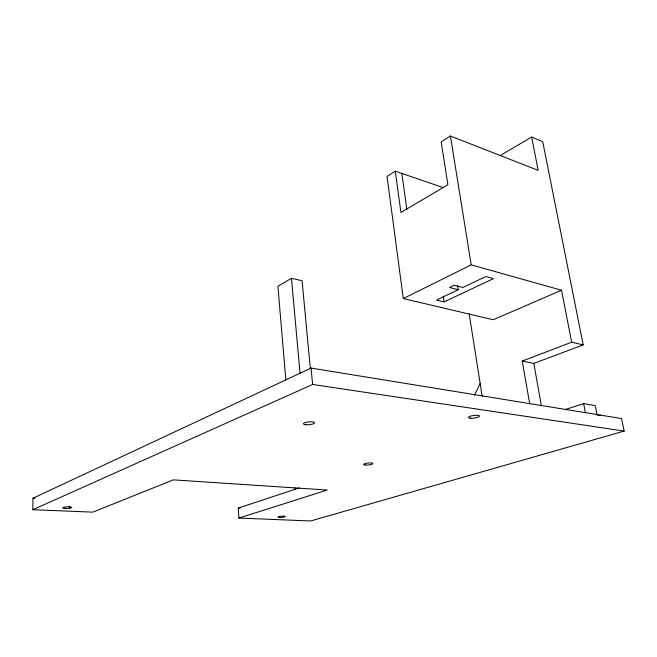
<?xml version="1.0" encoding="UTF-8"?>
<svg xmlns="http://www.w3.org/2000/svg" width="657" height="657" viewBox="0 0 657 657"><rect width="100%" height="100%" fill="white"/><g stroke="black" fill="none" stroke-linecap="round" stroke-linejoin="round"><path stroke-width="0.99" d="M238.91 518.069L327.268 490.04L173.333 479.865L92.801 512.148L32.85 509.717L32.965 498.22L311.081 368.084L621.538 418.542L624.15 431.082L310.646 520.976L238.91 518.069L238.269 508.083L299.157 487.97M474.362 395.374L480.152 383.433M443.179 187.59L395.3 171.181L387.047 176.446L403.275 298.565L493.21 319.729L561.521 290.222L571.664 342.223L583.202 344.892L542.731 141.707L531.661 137.042L500.002 155.66M531.661 137.042L538.149 170.344L450.423 136.024L441.167 141.928L447.893 184.765L400.934 212.457L395.3 171.181M310.318 368.396L302.064 280.744L291.47 278.297L277.919 286.271L285.844 379.96M403.275 298.565L471.209 264.861L561.521 290.222M458.249 289.721L436.544 300.085L444.107 301.908L493.456 278.617L485.86 276.531L462.947 287.479L454.143 285.204L449.454 287.479L458.249 289.721L457.625 285.68M32.85 509.717L312.625 384.46L624.15 431.082M529.756 404.055L522.233 361.046L571.664 342.223M522.233 361.046L533.812 363.387L583.202 344.892M565.324 409.516L583.638 403.62L595.299 405.624L597.229 415.306M598.404 415.7L600.358 415.101M32.965 498.22L34.993 498.318M238.269 508.083L240.314 508.181M583.638 403.62L585.354 412.44M533.812 363.387L541.384 405.673M450.423 136.024L471.209 264.861M469.188 313.808L482.148 396.089M443.229 295.987L444.107 301.908M401.846 173.423L406.864 209.493M311.081 368.084L312.625 384.46M291.47 278.297L300.035 373.34M294.977 487.913L295.149 489.958M69.543 506.284L69.552 508.181M305.957 424.751A5.642 1.429 -5.2 0 0 314.613 422.87A5.642 1.429 -5.2 0 0 306.408 422.237A5.642 1.429 -5.2 0 0 305.957 424.751M365.292 465.025A4.665 0.969 -5.9 0 0 372.872 463.719A4.665 0.969 -5.9 0 0 366.787 463.218A4.665 0.969 -5.9 0 0 365.292 465.025M470.823 418.246A5.535 1.314 -7.5 0 0 479.454 416.201A5.535 1.314 -7.5 0 0 471.669 415.848A5.535 1.314 -7.5 0 0 470.823 418.246M279.586 517.461A3.696 0.608 -4.9 0 0 285.327 516.525A3.696 0.608 -4.9 0 0 280.063 516.369A3.696 0.608 -4.9 0 0 279.586 517.461M64.189 508.304A4.435 0.805 -2.6 0 0 71.572 507.598A4.435 0.805 -2.6 0 0 66.078 506.867A4.435 0.805 -2.6 0 0 64.189 508.304"/></g></svg>
